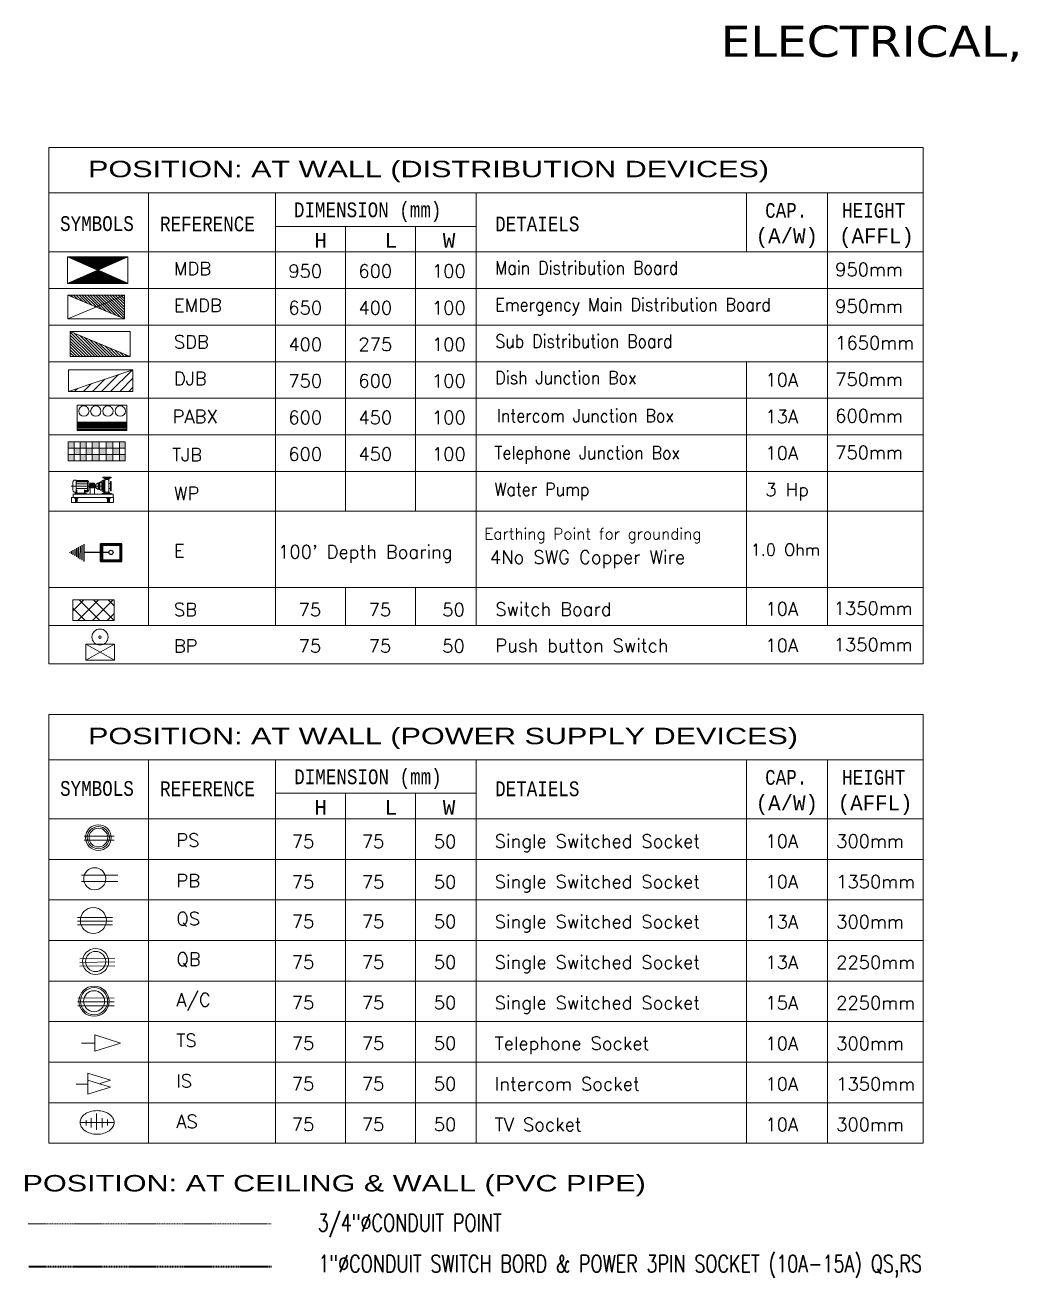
# Model space of a CAD drawing. Header units: inches. Extents: x -5 to 11100, y -161 to 1576.
# Drawn here: x 2536.7 to 2776, y 705.9 to 1005.6 of the extents above; entities that cross this region are included whole.
import ezdxf

# ---------------------------------------------------------------- set-up
doc = ezdxf.new("R2010")
doc.units = ezdxf.units.IN
doc.header["$MEASUREMENT"] = 0
doc.linetypes.add('CENTER2', pattern=[1.125, 0.75, -0.125, 0.125, -0.125])
doc.linetypes.add('HIDDEN', pattern=[0.375, 0.25, -0.125])
for name, color, linetype, lineweight in [('AN-TEXT-LEVEL', 252, 'Continuous', 18), ('CONDUIT', 10, 'HIDDEN', 18), ('E-AC-Socket-15A', 52, 'Continuous', 18), ('E-BP-Bell-Push', 190, 'Continuous', 18), ('E-CKT', 7, 'Continuous', 9), ('E-Con-Point', 204, 'HIDDEN', 20), ('E-Conduit-QS RS SB', 6, 'CENTER2', 40), ('E-DJB Steel Box', 122, 'Continuous', 18), ('E-fixtur', 2, 'Continuous', 18), ('E-IS-Intercome-Socket', 201, 'Continuous', 18), ('E-MDB', 1, 'Continuous', 15), ('E-PS-Socket-5A', 32, 'Continuous', 18), ('E-QB-Socket-20A', 40, 'Continuous', 18), ('E-QS-Socket-15A', 30, 'Continuous', 18), ('E-SB-Switch-Board', 5, 'Continuous', 18), ('E-Sub-Distrubtion board', 242, 'Continuous', 18), ('E-Telephone-Socket', 11, 'Continuous', 18), ('E-TJB Steel Box', 14, 'Continuous', 18), ('E-Tv-Socket', 13, 'Continuous', 18), ('E. FITTING3', 56, 'Continuous', 18), ('ELEC-FITTING', 118, 'Continuous', 20)]:
    doc.layers.add(name, color=color, linetype=linetype, lineweight=lineweight)
doc.layers.add('TEXT', color=5, linetype='Continuous')
doc.styles.add('DIM', font='arial.ttf', dxfattribs={"width": 0.8, "height": 5})
doc.styles.add('SIMPLEX', font='simplex.shx', dxfattribs={"width": 0.7})
doc.styles.add('TAHUMA', font='tahoma.ttf')
doc.styles.add('TAVE1', font='ROMANS.shx', dxfattribs={"width": 0.75})
doc.styles.add('TEX', font='monotxt.shx', dxfattribs={"height": 12})

# ---------------------------------------------------------------- blocks, each defined once
blk = doc.blocks.new('*X33')
at = {"color": 0}
for p, q in [((10776.06, 16968.55), (10790.67, 16983.16)), ((10765.46, 16968.55), (10773.11, 16976.2)), ((10767.22, 16968.55), (10776.15, 16977.47)), ((10768.99, 16968.55), (10779.18, 16978.74)), ((10770.76, 16968.55), (10782.22, 16980.01)), ((10772.53, 16968.55), (10785.26, 16981.29)), ((10774.29, 16968.55), (10788.3, 16982.56)), ((10777.83, 16968.55), (10790.67, 16981.39)), ((10779.6, 16968.55), (10790.67, 16979.63)), ((10781.36, 16968.55), (10790.67, 16977.86)), ((10783.13, 16968.55), (10790.67, 16976.09)), ((10754.85, 16968.55), (10754.87, 16968.57)), ((10756.62, 16968.55), (10757.91, 16969.84)), ((10758.38, 16968.55), (10760.95, 16971.12)), ((10760.15, 16968.55), (10763.99, 16972.39)), ((10761.92, 16968.55), (10767.03, 16973.66)), ((10763.69, 16968.55), (10770.07, 16974.93)), ((10784.9, 16968.55), (10790.67, 16974.32)), ((10786.67, 16968.55), (10790.67, 16972.55)), ((10788.44, 16968.55), (10790.67, 16970.79)), ((10790.2, 16968.55), (10790.67, 16969.02))]:
    blk.add_line(p, q, dxfattribs=at)
blk = doc.blocks.new('SDB')
for p, q in [((0, -7.5), (17.93, 0)), ((0, -7.5), (0, 0)), ((0, 0), (17.93, 0)), ((17.93, 0), (17.93, -7.5)), ((0, -7.5), (17.93, -7.5))]:
    blk.add_line(p, q)
at = {"xscale": 0.5, "yscale": 0.5, "zscale": 0.5}
blk.add_blockref('*X33', (-5377.41, -8491.77), dxfattribs=at)
blk = doc.blocks.new('SW')
h = blk.add_hatch()
h.set_pattern_fill('ANSI37', color=256, scale=24, style=0)
h.set_pattern_definition([(45, (-59.5238, -1151.0284), (-2.12132, 2.12132), []), (135, (-59.5238, -1151.0284), (-2.12132, -2.12132), [])])
h.paths.add_polyline_path([(-24, -15.52), (-12, -15.52), (-12, -21.52), (-24, -21.52)])
for p, q in [((-24, -15.52), (-12, -15.52)), ((-24, -15.52), (-24, -21.52)), ((-12, -15.52), (-12, -21.52)), ((-24, -21.52), (-12, -21.52))]:
    blk.add_line(p, q)
blk = doc.blocks.new('A$C4DCB0E22')
at = {"layer": 'E-SB-Switch-Board', "xscale": 1.5, "yscale": 1.5, "zscale": 1.5, "rotation": 90.05046403147966}
blk.add_blockref('SW', (-23.29, 35.98), dxfattribs=at)
blk = doc.blocks.new('P')
h = blk.add_hatch()
h.set_pattern_fill('ANSI31', color=256, style=0)
h.set_pattern_definition([(45, (5262.17775, 6617.84506), (-0.0883883476, 0.0883883476), [])])
h.paths.add_polyline_path([(-3.05, -22.93), (9.68, -17.33), (-15.78, -17.33)])
h = blk.add_hatch()
h.set_pattern_fill('ANSI31', color=256, style=0)
h.set_pattern_definition([(315, (5262.17775, -6663.70471), (-0.0883883476, -0.0883883476), [])])
h.paths.add_polyline_path([(-3.05, -22.93), (9.68, -28.53), (-15.78, -28.53)])
for p, q in [((-3.05, -22.93), (-15.78, -17.33)), ((-15.78, -17.33), (9.68, -17.33)), ((-15.78, -28.53), (-15.78, -17.33)), ((-3.05, -22.93), (9.68, -17.33)), ((9.68, -17.33), (9.68, -28.53)), ((-15.78, -28.53), (-3.05, -22.93)), ((-3.05, -22.93), (9.68, -28.53)), ((9.68, -28.53), (-15.78, -28.53))]:
    blk.add_line(p, q)
blk = doc.blocks.new('*X57')
at = {"color": 0}
for p, q in [((10772.53, 16968.55), (10785.26, 16981.29)), ((10774.29, 16968.55), (10788.3, 16982.56)), ((10776.06, 16968.55), (10790.67, 16983.16)), ((10777.83, 16968.55), (10790.67, 16981.39)), ((10761.92, 16968.55), (10767.03, 16973.66)), ((10763.69, 16968.55), (10770.07, 16974.93)), ((10765.46, 16968.55), (10773.11, 16976.2)), ((10767.22, 16968.55), (10776.15, 16977.47)), ((10768.99, 16968.55), (10779.18, 16978.74)), ((10770.76, 16968.55), (10782.22, 16980.01)), ((10779.6, 16968.55), (10790.67, 16979.63)), ((10781.36, 16968.55), (10790.67, 16977.86)), ((10783.13, 16968.55), (10790.67, 16976.09)), ((10784.9, 16968.55), (10790.67, 16974.32)), ((10786.67, 16968.55), (10790.67, 16972.55)), ((10754.85, 16968.55), (10754.87, 16968.57)), ((10756.62, 16968.55), (10757.91, 16969.84)), ((10758.38, 16968.55), (10760.95, 16971.12)), ((10760.15, 16968.55), (10763.99, 16972.39)), ((10788.44, 16968.55), (10790.67, 16970.79)), ((10790.2, 16968.55), (10790.67, 16969.02))]:
    blk.add_line(p, q, dxfattribs=at)
blk = doc.blocks.new('A$C46D62743')
for p, q in [((17, 65), (316, 368)), ((57, 25), (356, 328))]:
    blk.add_line(p, q)
for radius in [183, 158, 133]:
    blk.add_circle((183, 183), radius)
blk = doc.blocks.new('3PIN15A')
for p, q in [((-7.54, -5.07), (6.43, 8.9)), ((-6.06, -6.56), (7.92, 7.41)), ((-4.57, -8.05), (9.41, 5.92))]:
    blk.add_line(p, q)
blk.add_circle((0, 0), 7.37)
blk = doc.blocks.new('A$C44EE3311')
for p, q in [((20, 94), (439, 513)), ((64, 49), (484, 468)), ((109, 5), (529, 424))]:
    blk.add_line(p, q)
for radius in [246, 221, 171]:
    blk.add_circle((246, 246), radius)
blk = doc.blocks.new('A$C12B00F2E')
for p, q in [((660, 136), (223, 271)), ((223, 0), (223, 271)), ((0, 136), (223, 136)), ((660, 136), (223, 0))]:
    blk.add_line(p, q)
blk = doc.blocks.new('E-TV')
at = {"layer": 'E-Tv-Socket'}
for p, q in [((-26.47, 12.97), (-0.78, 12.97)), ((-22, 15.2), (-22, 11.29)), ((-18.09, 16.87), (-18.09, 9.62)), ((-14.19, 18.55), (-14.19, 6.27)), ((-9.72, 16.87), (-9.72, 9.62)), ((-5.81, 15.2), (-5.81, 10.74))]:
    blk.add_line(p, q, dxfattribs=at)
for centre, radius, start, end in [((-17.03, 11.1), 9.96, 124.79911, 149.20527), ((-14.97, 8.14), 13.56, 106.05986, 124.79911), ((-13.63, 3.48), 18.42, 90, 106.05986), ((-13.63, 3.48), 18.42, 73.94014, 90), ((-12.28, 8.14), 13.56, 55.20089, 73.94014), ((-10.23, 11.1), 9.96, 30.79473, 55.20089), ((-20.16, 12.97), 6.31, 149.20527, 180), ((-20.16, 12.97), 6.31, 180, 210.79473), ((-17.03, 14.83), 9.96, 210.79473, 235.20089), ((-10.23, 14.83), 9.96, 304.79911, 329.20527), ((-7.1, 12.97), 6.31, 0, 30.79473), ((-7.1, 12.97), 6.31, 329.20527, 0), ((-14.97, 17.79), 13.56, 235.20089, 253.94014), ((-13.63, 22.46), 18.42, 253.94014, 270), ((-13.63, 22.46), 18.42, 270, 286.05986), ((-12.28, 17.79), 13.56, 286.05986, 304.79911)]:
    blk.add_arc(centre, radius, start, end, dxfattribs=at)
blk = doc.blocks.new('A$C35A322F8')
for p, q in [((660, 271), (223, 407)), ((223, 0), (223, 407)), ((660, 271), (223, 136)), ((0, 213), (223, 213)), ((660, 136), (223, 0)), ((660, 136), (442, 203))]:
    blk.add_line(p, q)
blk = doc.blocks.new('motor')
at = {"layer": 'ELEC-FITTING', "linetype": 'Continuous', "ltscale": 30}
for p, q in [((29.75, 19.04), (23.6, 19.04)), ((23.6, 18.42), (23.6, 19.04)), ((29.75, 19.04), (29.75, 18.42)), ((25.13, 12.3), (-0.1, 12.3)), ((1.13, 9.47), (1.13, 15.13)), ((3.65, 16.75), (2.18, 16.75)), ((3.65, 7.85), (3.65, 16.75)), ((11.99, 16.51), (3.65, 16.51)), ((11.99, 16.26), (3.65, 16.26)), ((11.99, 15.52), (3.65, 15.52)), ((11.99, 14.05), (3.65, 14.05)), ((11.99, 10.56), (3.65, 10.56)), ((11.99, 8.1), (11.99, 16.51)), ((13.03, 9.72), (13.03, 14.88)), ((13.39, 13.55), (13.03, 13.55)), ((13.39, 11.05), (13.03, 11.05)), ((13.22, 13.1), (13.39, 13.1)), ((14.36, 12.75), (13.22, 12.75)), ((14.36, 11.85), (13.22, 11.85)), ((13.22, 11.5), (13.39, 11.5)), ((14.09, 14.62), (14.09, 6.15)), ((17.21, 14.62), (14.09, 14.62)), ((17.21, 14.38), (14.09, 14.38)), ((17.21, 13.64), (14.09, 13.64)), ((14.72, 13.1), (14.36, 13.1)), ((14.36, 11.5), (14.36, 13.1)), ((14.72, 11.5), (14.36, 11.5)), ((16.5, 13.55), (14.72, 13.55)), ((14.72, 11.05), (14.72, 13.55)), ((16.5, 11.05), (14.72, 11.05)), ((15.25, 11.05), (15.25, 13.55)), ((15.97, 11.05), (15.97, 13.55)), ((16.5, 11.05), (16.5, 13.55)), ((16.86, 13.1), (16.5, 13.1)), ((16.86, 11.5), (16.5, 11.5)), ((16.86, 11.5), (16.86, 13.1)), ((17.97, 12.75), (16.86, 12.75)), ((17.97, 11.85), (16.86, 11.85)), ((17.21, 14.62), (17.21, 6.15)), ((18.44, 13.54), (17.99, 13.54)), ((17.99, 11.02), (17.99, 13.54)), ((18.44, 11.01), (17.99, 11.02)), ((23.66, 16.41), (20.76, 14.7)), ((23.66, 8.14), (20.76, 9.85)), ((22.89, 14.99), (21.4, 14.7)), ((22.89, 9.59), (21.4, 9.86)), ((29.75, 18.42), (23.6, 18.42)), ((25.13, 16.45), (24.26, 16.41)), ((24.52, 18.12), (24.52, 18.42)), ((28.82, 18.12), (24.52, 18.12)), ((25.13, 6.77), (25.13, 18.12)), ((28.21, 6.77), (28.21, 18.12)), ((29.25, 14.15), (28.21, 14.15)), ((29.25, 10.46), (28.21, 10.46)), ((28.82, 18.12), (28.82, 18.42)), ((29.25, 8.87), (29.25, 15.73)), ((29.87, 15.73), (29.25, 15.73)), ((29.87, 8.87), (29.87, 15.73)), ((0, 0), (0, 3.69)), ((31.64, 3.69), (0, 3.69)), ((31.64, 0), (0, 0)), ((1.2, 3.69), (1.2, 6.15)), ((31.26, 6.15), (1.2, 6.15)), ((3.65, 7.85), (2.18, 7.85)), ((4.92, 3.08), (2.46, 3.08)), ((4.67, 3.08), (2.71, 2.69)), ((4.67, 2.69), (2.71, 2.31)), ((4.67, 2.69), (2.71, 2.69)), ((4.67, 2.31), (2.71, 1.92)), ((4.67, 2.31), (2.71, 2.31)), ((4.67, 1.92), (2.71, 1.54)), ((4.67, 1.92), (2.71, 1.92)), ((4.67, 1.54), (2.71, 1.15)), ((4.67, 1.54), (2.71, 1.54)), ((4.67, 1.15), (2.71, 0.77)), ((4.67, 1.15), (2.71, 1.15)), ((4.67, 0.77), (2.71, 0.38)), ((4.67, 0.77), (2.71, 0.77)), ((4.67, 0.38), (2.71, 0)), ((4.67, 0.38), (2.71, 0.38)), ((2.81, 6.15), (2.81, 6.93)), ((11.15, 6.93), (2.81, 6.93)), ((3.08, 1.85), (3.08, 1.85)), ((4.04, 9.08), (3.65, 9.08)), ((4.04, 8.34), (3.65, 8.34)), ((4.04, 8.1), (3.65, 8.1)), ((4.04, 9.4), (4.04, 6.93)), ((9.92, 9.4), (9.92, 6.93)), ((11.99, 9.08), (9.92, 9.08)), ((11.99, 8.34), (9.92, 8.34)), ((11.99, 8.1), (9.92, 8.1)), ((11.15, 6.15), (11.15, 6.93)), ((30.11, 6.77), (22.96, 6.77)), ((22.96, 6.77), (22.96, 6.15)), ((24.23, 6.77), (25.13, 7.66)), ((25.13, 8.11), (24.26, 8.14)), ((28.21, 7.66), (25.13, 7.66)), ((26.67, 7.25), (26.67, 7.66)), ((26.71, 3.08), (26.71, 3.69)), ((26.71, 3.69), (29.17, 3.69)), ((29.17, 3.08), (26.71, 3.08)), ((28.93, 3.08), (26.96, 2.69)), ((28.93, 2.69), (26.96, 2.69)), ((28.93, 2.69), (26.96, 2.31)), ((28.93, 2.31), (26.96, 2.31)), ((28.93, 2.31), (26.96, 1.92)), ((28.93, 1.92), (26.96, 1.92)), ((28.93, 1.92), (26.96, 1.54)), ((28.93, 1.54), (26.96, 1.54)), ((28.93, 1.54), (26.96, 1.15)), ((28.93, 1.15), (26.96, 1.15)), ((28.93, 1.15), (26.96, 0.77)), ((28.93, 0.77), (26.96, 0.77)), ((28.93, 0.77), (26.96, 0.38)), ((28.93, 0.38), (26.96, 0.38)), ((28.93, 0.38), (26.96, 0)), ((27.33, 1.85), (27.33, 1.85)), ((29.11, 6.77), (28.21, 7.66)), ((29.17, 3.69), (29.17, 3.08)), ((29.87, 8.87), (29.25, 8.87)), ((30.11, 6.15), (30.11, 6.77)), ((31.26, 3.69), (31.26, 6.15)), ((31.64, 0), (31.64, 3.69))]:
    blk.add_line(p, q, dxfattribs=at)
for points in [[(13.22, 11.5), (13.22, 13.1)], [(13.39, 11.05), (13.39, 13.55)], [(21.4, 9.86), (21.4, 14.7)], [(22.89, 9.59), (22.89, 14.99)], [(2.46, 3.08), (2.46, 3.69), (4.92, 3.69), (4.92, 3.08)]]:
    blk.add_lwpolyline(points, dxfattribs=at)
for points in [[(18.44, 11.01), (18.44, 13.54, -0.414214), (18.54, 13.65), (20.17, 14.7), (20.17, 9.85), (18.54, 10.91, -0.414214)], [(20.76, 9.76), (20.76, 14.8, 0.414214), (20.65, 14.9), (20.49, 14.9), (20.49, 9.65), (20.65, 9.65, 0.414214)], [(23.66, 8.05), (23.66, 16.51, -0.414214), (23.77, 16.61), (23.93, 16.61), (23.93, 7.94), (23.77, 7.94, -0.414214)], [(24.26, 7.77), (24.26, 16.65, 0.414214), (24.15, 16.76), (24.03, 16.76, 0.414214), (23.93, 16.65), (23.93, 7.77, 0.414214), (24.03, 7.66), (24.15, 7.66, 0.414214)]]:
    blk.add_lwpolyline(points, format="xyb", close=True, dxfattribs=at)
for centre, radius, start, end in [((2.92, 15.13), 1.78, 114.52938, 180), ((2.92, 9.47), 1.78, 180, 245.47062), ((11.25, 14.88), 1.78, 0, 65.40715), ((11.25, 9.72), 1.78, 294.59285, 0), ((26.67, 15.1), 2.22, 46.17404, 133.82596), ((26.67, 9.88), 2.22, 226.17404, 313.82596)]:
    blk.add_arc(centre, radius, start, end, dxfattribs=at)
blk = doc.blocks.new('A$C19202BDE')
for p, q in [((0, 89), (419, 509)), ((45, 45), (464, 464)), ((89, 0), (509, 419))]:
    blk.add_line(p, q)
for radius in [221, 171]:
    blk.add_circle((226, 242), radius)

msp = doc.modelspace()

# ---------------------------------------------------------------- hatches: boundary and pattern name
at = {"layer": 'CONDUIT', "linetype": 'ByBlock', "lineweight": 25}
h = msp.add_hatch(dxfattribs=at)
h.set_pattern_fill('BRICK', color=256, scale=0.4225, angle=-90, style=0)
h.set_pattern_definition([(270, (3375.72697, 4361.61395), (0.105625, -3e-17), []), (360, (3375.72697, 4361.61395), (8e-17, 0.21125), [0.105625, -0.105625]), (360, (3375.72697, 4361.50832), (8e-17, 0.21125), [-0.105625, 0.105625])])
h.paths.add_polyline_path([(2559.91, 877.27), (2559.91, 881.53), (2554.79, 881.53), (2554.79, 879.45), (2555.22, 879.45), (2555.22, 881.1), (2559.48, 881.1), (2559.48, 877.7), (2555.22, 877.7), (2555.22, 879.45), (2554.79, 879.45), (2554.79, 877.27)])
at = {"layer": 'E-TJB Steel Box'}
h = msp.add_hatch(color=256, dxfattribs=at)
h.paths.add_polyline_path([(2548.45, 905.9), (2547.07, 905.9), (2547.07, 904.4), (2548.45, 904.39)])
h.paths.add_polyline_path([(2551.35, 905.9), (2549.93, 905.9), (2549.93, 904.39), (2551.35, 904.39)])
h.paths.add_polyline_path([(2554.5, 905.9), (2552.8, 905.9), (2552.8, 904.38), (2554.5, 904.38)])
h.paths.add_polyline_path([(2557.77, 905.9), (2556.13, 905.9), (2556.13, 904.38), (2557.77, 904.37)])
h = msp.add_hatch(color=256, dxfattribs=at)
h.paths.add_polyline_path([(2559.31, 904.37), (2560.7, 904.36), (2560.7, 905.9), (2559.31, 905.9)])
h.paths.add_polyline_path([(2559.31, 901.31), (2560.7, 901.31), (2560.7, 902.86), (2559.31, 902.86)])
h = msp.add_hatch(color=256, dxfattribs=at)
h.paths.add_polyline_path([(2548.45, 902.88), (2547.07, 902.89), (2547.07, 901.31), (2548.45, 901.31)])
h.paths.add_polyline_path([(2551.35, 902.88), (2549.93, 902.88), (2549.93, 901.31), (2551.35, 901.31)])
h.paths.add_polyline_path([(2554.5, 902.87), (2552.8, 902.87), (2552.8, 901.31), (2554.5, 901.31)])
h.paths.add_polyline_path([(2557.77, 902.86), (2556.13, 902.87), (2556.13, 901.31), (2557.77, 901.31)])
h = msp.add_hatch(color=256, dxfattribs=at)
h.paths.add_polyline_path([(2559.31, 904.37), (2557.77, 904.37), (2557.77, 902.86), (2559.31, 902.86)])
h.paths.add_polyline_path([(2556.13, 904.38), (2554.5, 904.38), (2554.5, 902.87), (2556.13, 902.87)])
h.paths.add_polyline_path([(2551.35, 902.88), (2552.8, 902.87), (2552.8, 904.38), (2551.35, 904.39)])
h.paths.add_polyline_path([(2548.45, 902.88), (2549.93, 902.88), (2549.93, 904.39), (2548.45, 904.39)])

# ---------------------------------------------------------------- linework, layer by layer
at = {"layer": 'AN-TEXT-LEVEL'}
for p, q in [((2551.25, 853.63), (2551.25, 854.82)), ((2555.68, 853.63), (2556.34, 853.63))]:
    msp.add_line(p, q, dxfattribs=at)
at = {"layer": 'CONDUIT', "linetype": 'ByBlock', "lineweight": 25}
for p, q in [((2550.81, 881.45), (2550.81, 877.27)), ((2547.34, 879.52), (2547.34, 879.39)), ((2547.76, 879.75), (2547.76, 879.13)), ((2548.19, 879.99), (2548.18, 878.87)), ((2548.61, 880.22), (2548.61, 878.61)), ((2549.03, 880.46), (2549.03, 878.36)), ((2549.45, 880.7), (2549.45, 878.1)), ((2549.88, 880.93), (2549.87, 877.84)), ((2550.3, 881.17), (2550.29, 877.58)), ((2556.75, 879.45), (2550.81, 879.45))]:
    msp.add_line(p, q, dxfattribs=at)
for points in [[(2559.91, 881.53), (2554.79, 881.53), (2554.79, 877.27), (2559.91, 877.27)], [(2559.48, 881.1), (2555.22, 881.1), (2555.22, 877.7), (2559.48, 877.7)]]:
    msp.add_lwpolyline(points, close=True, dxfattribs=at)
msp.add_circle((2557.3, 879.43), 0.509, dxfattribs=at)
at = {"layer": 'E-BP-Bell-Push', "color": 200}
for p, q in [((2551.25, 857.48), (2558.17, 853.63)), ((2558.17, 857.48), (2551.25, 853.63)), ((2551.25, 857.48), (2551.25, 853.63)), ((2558.17, 857.48), (2551.25, 857.48)), ((2558.17, 853.63), (2558.17, 857.48)), ((2551.25, 853.63), (2558.17, 853.63))]:
    msp.add_line(p, q, dxfattribs=at)
msp.add_circle((2554.66, 859.19), 1.92, dxfattribs=at)
for start, end in [(0.0177, 180.0177), (180.0177, 0.0177)]:
    msp.add_arc((2554.65, 859.17), 0.288, start, end, dxfattribs=at)
at = {"layer": 'E-Con-Point', "ltscale": 0.005}
msp.add_line((2537.5, 718.82), (2595.62, 718.82), dxfattribs=at)
at = {"layer": 'E-Conduit-QS RS SB', "ltscale": 0.005}
msp.add_line((2537.62, 708.64), (2595.74, 708.64), dxfattribs=at)
at = {"layer": 'E-DJB Steel Box'}
for p, q in [((2547.1, 917.95), (2562.55, 923.15)), ((2562.55, 923.15), (2547.1, 923.14)), ((2547.1, 923.14), (2547.1, 917.95)), ((2555.79, 920.87), (2552.87, 917.95)), ((2559.06, 921.97), (2555.04, 917.95)), ((2562.32, 923.07), (2557.21, 917.95)), ((2562.55, 921.13), (2559.38, 917.95)), ((2562.55, 917.95), (2562.55, 923.15)), ((2547.1, 917.95), (2562.55, 917.95)), ((2549.25, 918.67), (2548.53, 917.95)), ((2552.52, 919.77), (2550.7, 917.95)), ((2562.55, 918.96), (2561.54, 917.95))]:
    msp.add_line(p, q, dxfattribs=at)
at = {"layer": 'E-fixtur', "color": 1}
for p, q in [((2542.42, 976.32), (2751.64, 976.32)), ((2542.42, 976.32), (2542.42, 852.8)), ((2751.64, 852.8), (2751.64, 976.32)), ((2542.42, 852.8), (2751.64, 852.8)), ((2542.42, 840.69), (2542.42, 738.09)), ((2542.42, 840.69), (2751.64, 840.69)), ((2751.64, 738.09), (2751.64, 840.69)), ((2542.42, 738.09), (2751.64, 738.09))]:
    msp.add_line(p, q, dxfattribs=at)
at = {"layer": 'E-fixtur', "color": 36}
for p, q in [((2542.42, 965.46), (2751.64, 965.46)), ((2566.25, 861.93), (2566.25, 965.46)), ((2596.66, 861.93), (2596.66, 965.46)), ((2644.67, 861.93), (2644.67, 965.46)), ((2709.38, 951.34), (2709.38, 965.46)), ((2728.71, 861.93), (2728.71, 965.46)), ((2596.66, 957.44), (2644.67, 957.44)), ((2613.42, 957.44), (2613.42, 889.31)), ((2630.18, 957.44), (2630.18, 889.31)), ((2542.42, 951.34), (2751.64, 951.34)), ((2542.42, 942.55), (2751.64, 942.55)), ((2542.42, 933.8), (2751.64, 933.8)), ((2542.42, 925.05), (2751.64, 925.05)), ((2709.38, 861.93), (2709.38, 925.05)), ((2542.42, 916.31), (2751.64, 916.31)), ((2542.42, 907.56), (2751.64, 907.56)), ((2542.42, 898.81), (2751.64, 898.81)), ((2542.42, 889.31), (2751.64, 889.31)), ((2542.42, 871.05), (2751.64, 871.05)), ((2613.42, 871.05), (2613.42, 861.93)), ((2630.18, 870.86), (2630.18, 861.93)), ((2542.42, 861.93), (2751.64, 861.93)), ((2542.42, 829.83), (2751.64, 829.83)), ((2566.25, 738.09), (2566.25, 829.83)), ((2596.66, 738.09), (2596.66, 829.83)), ((2644.67, 738.09), (2644.67, 829.83)), ((2709.38, 738.09), (2709.38, 829.83)), ((2728.71, 738.09), (2728.71, 829.83)), ((2596.66, 821.81), (2644.67, 821.81)), ((2613.42, 821.81), (2613.42, 738.09)), ((2630.18, 821.81), (2630.18, 738.09)), ((2542.42, 815.71), (2751.64, 815.71)), ((2542.42, 806.01), (2751.64, 806.01)), ((2542.42, 796.31), (2751.64, 796.31)), ((2542.42, 786.6), (2751.64, 786.6)), ((2542.42, 776.9), (2751.64, 776.9)), ((2542.42, 767.2), (2751.64, 767.2)), ((2542.42, 757.5), (2751.64, 757.5)), ((2542.42, 747.8), (2751.64, 747.8))]:
    msp.add_line(p, q, dxfattribs=at)
at = {"layer": 'E-SB-Switch-Board'}
for p, q in [((2550.21, 802.23), (2558.92, 802.24)), ((2550.21, 800.72), (2558.92, 800.71))]:
    msp.add_line(p, q, dxfattribs=at)
at = {"layer": 'E-SB-Switch-Board', "extrusion": (0, 0, -1)}
msp.add_ellipse((2553.41, 801.36), major_axis=(-1.87, -1.87), ratio=1, start_param=3.13784, end_param=9.421025, dxfattribs=at)
at = {"layer": 'E-Sub-Distrubtion board', "color": 3}
for p, q in [((2546.98, 940.96), (2560.49, 935.31)), ((2546.98, 940.96), (2546.98, 935.31)), ((2546.98, 940.96), (2560.49, 940.96)), ((2546.98, 935.31), (2560.49, 940.96)), ((2560.49, 940.96), (2560.49, 935.31)), ((2546.98, 935.31), (2560.49, 935.31))]:
    msp.add_line(p, q, dxfattribs=at)
at = {"layer": 'E-TJB Steel Box'}
for p, q in [((2547.07, 905.9), (2547.07, 901.31)), ((2560.7, 905.9), (2547.07, 905.9)), ((2548.45, 905.9), (2548.45, 901.32)), ((2549.93, 905.9), (2549.93, 901.32)), ((2551.35, 905.9), (2551.35, 901.25)), ((2552.8, 905.9), (2552.8, 901.28)), ((2554.5, 905.9), (2554.5, 901.32)), ((2556.13, 905.9), (2556.13, 901.28)), ((2557.77, 905.9), (2557.77, 901.28)), ((2559.31, 905.9), (2559.31, 901.31)), ((2560.7, 901.31), (2560.7, 905.9)), ((2547.06, 902.89), (2560.7, 902.86)), ((2547.07, 904.4), (2560.7, 904.36)), ((2547.07, 901.31), (2560.7, 901.31))]:
    msp.add_line(p, q, dxfattribs=at)
at = {"layer": 'E. FITTING3', "ltscale": 0.5}
for p, q in [((2561.1, 910.61), (2549.19, 910.61)), ((2561.1, 910.36), (2549.19, 910.36)), ((2561.1, 910.14), (2549.19, 910.14)), ((2561.1, 909.87), (2549.19, 909.87)), ((2561.1, 909.67), (2549.19, 909.67)), ((2561.1, 909.41), (2549.19, 909.41)), ((2561.1, 909.17), (2549.19, 909.17)), ((2561.1, 908.86), (2549.19, 908.86))]:
    msp.add_line(p, q, dxfattribs=at)
msp.add_lwpolyline([(2561.1, 914.65), (2561.1, 908.57), (2549.19, 908.57), (2549.19, 914.65)], close=True, dxfattribs=at)
for centre in [(2550.8, 913.25), (2553.65, 913.25), (2556.56, 913.25), (2559.51, 913.25)]:
    msp.add_circle(centre, 1.24, dxfattribs=at)

# ---------------------------------------------------------------- block references
at = {"layer": 'E-AC-Socket-15A', "xscale": 0.01466945520605271, "yscale": 0.01466945522224705, "zscale": 0.0146694552196272, "rotation": 314.9156490890725}
msp.add_blockref('A$C44EE3311', (2548.14, 772.08), dxfattribs=at)
at = {"layer": 'E-IS-Intercome-Socket', "xscale": -0.0123826809322054, "yscale": 0.0123826809331149, "zscale": 0.01238268093767518, "rotation": 180}
msp.add_blockref('A$C35A322F8', (2548.99, 754.85), dxfattribs=at)
at = {"layer": 'E-MDB', "xscale": 0.5697957520278578, "yscale": 0.5697957520342243, "zscale": 0.5697957520278578}
msp.add_blockref('P', (2555.84, 960.04), dxfattribs=at)
at = {"layer": 'E-PS-Socket-5A', "xscale": -0.01682646401693972, "yscale": 0.01682646401513921, "zscale": 0.01682646401458231, "rotation": 225.384965370892}
msp.add_blockref('A$C46D62743', (2549.92, 811.18), dxfattribs=at)
at = {"layer": 'E-QB-Socket-20A', "xscale": 0.01409561214391467, "yscale": 0.01409561217587907, "zscale": 0.01409561217528873, "rotation": 315.6897401540111}
msp.add_blockref('A$C19202BDE', (2548.95, 781.35), dxfattribs=at)
at = {"layer": 'E-QS-Socket-15A', "xscale": 0.4220898829478396, "yscale": 0.422089882945329, "zscale": 0.4220898829428227, "rotation": 314.7849704464856}
msp.add_blockref('3PIN15A', (2553.07, 791.38), dxfattribs=at)
at = {"layer": 'E-SB-Switch-Board', "xscale": -0.5506447733314417, "yscale": 0.5506447733314417, "zscale": 0.5506447733282025, "rotation": 90}
msp.add_blockref('A$C4DCB0E22', (2558.08, 868.12), dxfattribs=at)
at = {"layer": 'E-Sub-Distrubtion board', "color": 3, "xscale": -0.3768515974536502, "yscale": 0.3768515974570619, "zscale": 0.3768515974565281, "rotation": 179.9983769500013}
msp.add_blockref('*X57', (-1505.81, 7335.7), dxfattribs=at)
at = {"layer": 'E-Sub-Distrubtion board', "xscale": -0.7984329450082441, "yscale": 0.7984329450064251, "zscale": 0.7984329450061678}
msp.add_blockref('SDB', (2561.87, 932.28), dxfattribs=at)
at = {"layer": 'E-Telephone-Socket', "xscale": -0.01413749999483116, "yscale": 0.01413750000028813, "zscale": 0.0141375, "rotation": 180}
msp.add_blockref('A$C12B00F2E', (2550.27, 763.99), dxfattribs=at)
at = {"layer": 'E-Tv-Socket', "xscale": -0.3167716584684968, "yscale": 0.3167716584684968, "zscale": 0.3167716584659913, "rotation": 180}
msp.add_blockref('E-TV', (2558.28, 747.18), dxfattribs=at)
at = {"layer": 'TEXT', "ltscale": 2, "xscale": 0.3188147672954074, "yscale": 0.3188147672954074, "zscale": 0.3188147672954074}
msp.add_blockref('motor', (2547.82, 891.38), dxfattribs=at)

# ---------------------------------------------------------------- texts
at = {"layer": 'E-CKT', "color": 5, "style": 'TAHUMA', "width": 1.286268}
msp.add_text('ELECTRICAL, TELEPHONE & TV SYSTEM', height=7.4621, dxfattribs=at).set_placement((2703.14, 998))
at = {"layer": 'E-Con-Point', "style": 'TAVE1', "width": 0.75}
msp.add_text('3/4"%%CCONDUIT POINT', height=4.0921, dxfattribs=at).set_placement((2606.75, 717.02))
at = {"layer": 'E-Conduit-QS RS SB', "lineweight": 18, "style": 'TAVE1', "width": 0.75}
msp.add_text('1"%%CCONDUIT SWITCH BORD & POWER 3PIN SOCKET (10A-15A) QS,RS', height=4.0921, dxfattribs=at).set_placement((2606.92, 707.24))
at = {"layer": 'E-fixtur', "color": 7}
for s, height, style, width, p in [('POSITION: AT WALL (DISTRIBUTION DEVICES)', 3.9361, 'DIM', 1.330194, (2551.8, 969.19)), ('Main Distribution Board', 3.1489, 'SIMPLEX', 0.881614, (2649.25, 945.95)), ('Emergency Main Distribution Board', 3.1489, 'SIMPLEX', 0.881614, (2649.25, 937.15)), ('Sub Distribution Board', 3.1489, 'SIMPLEX', 0.881614, (2649.25, 928.41)), ('Dish Junction Box', 3.1489, 'SIMPLEX', 0.881614, (2649.25, 919.66)), ('Intercom Junction Box', 3.1489, 'SIMPLEX', 0.881614, (2649.62, 910.56)), ('Telephone Junction Box', 3.1489, 'SIMPLEX', 0.881614, (2649.05, 901.71)), ('Water Pump', 3.149, 'SIMPLEX', 0.881614, (2649.05, 892.96)), ('POSITION: AT WALL (POWER SUPPLY DEVICES)', 3.9361, 'DIM', 1.330194, (2551.8, 833.56)), ('POSITION: AT CEILING & WALL (PVC PIPE)', 3.9361, 'DIM', 1.330194, (2536.13, 726.56))]:
    msp.add_text(s, height=height, dxfattribs=dict(at, style=style, width=width)).set_placement(p)
at = {"layer": 'E-fixtur', "color": 7, "ltscale": 10, "style": 'TEX'}
for s, height, width, p in [('DIMENSION (mm)', 3.5425, 0.822133, (2601.06, 959.62)), ('CAP.', 3.542, 0.822133, (2713.82, 959.48)), ('HEIGHT', 3.542, 0.822133, (2732.23, 959.48)), ('SYMBOLS', 3.542, 0.822133, (2545.11, 956.33)), ('REFERENCE', 3.542, 0.822133, (2569.03, 956.25)), ('DETAIELS', 3.542, 0.822133, (2649.21, 956.25)), ('(A/W)', 3.542, 0.972583, (2711.55, 953.4)), ('(AFFL)', 3.542, 0.972583, (2731.51, 953.4)), ('H', 3.54, 0.972583, (2605.99, 952.32)), ('L', 3.54, 0.972583, (2622.78, 952.32)), ('W', 3.54, 0.972583, (2636.69, 952.32)), ('DIMENSION (mm)', 3.5425, 0.822133, (2601.13, 823.99)), ('CAP.', 3.542, 0.822133, (2713.82, 823.85)), ('HEIGHT', 3.542, 0.822133, (2732.23, 823.85)), ('SYMBOLS', 3.542, 0.822133, (2545.11, 821.2)), ('REFERENCE', 3.542, 0.822133, (2569.03, 821.12)), ('DETAIELS', 3.542, 0.822133, (2649.21, 821.12)), ('(A/W)', 3.542, 0.972583, (2711.55, 817.76)), ('(AFFL)', 3.542, 0.972583, (2731.18, 817.76)), ('H', 3.54, 0.972583, (2605.99, 816.69)), ('L', 3.54, 0.972583, (2622.78, 816.69)), ('W', 3.54, 0.972583, (2636.69, 816.69))]:
    msp.add_text(s, height=height, dxfattribs=dict(at, width=width)).set_placement(p)
at = {"layer": 'E-fixtur', "color": 7, "style": 'SIMPLEX'}
for s, height, p in [('MDB', 3.149, (2572.34, 945.76)), ('950', 3.149, (2599.73, 945.17)), ('600', 3.149, (2616.49, 945.17)), ('100', 3.149, (2634.08, 945.17)), ('950mm', 3.149, (2730.57, 945.55)), ('EMDB', 3.149, (2572.34, 936.97)), ('650', 3.149, (2599.73, 936.38)), ('400', 3.149, (2616.49, 936.38)), ('100', 3.149, (2634.08, 936.38)), ('950mm', 3.149, (2730.57, 936.76)), ('SDB', 3.149, (2572.34, 928.22)), ('400', 3.149, (2599.73, 927.63)), ('275', 3.149, (2616.49, 927.63)), ('100', 3.149, (2634.08, 927.63)), ('1650mm', 3.149, (2730.57, 928.01)), ('DJB', 3.149, (2572.34, 919.47)), ('750', 3.149, (2599.73, 918.89)), ('600', 3.149, (2616.49, 918.89)), ('100', 3.149, (2634.08, 918.89)), ('10A', 3.149, (2713.87, 919.13)), ('750mm', 3.149, (2730.57, 919.26)), ('PABX', 3.149, (2572.03, 910.37)), ('600', 3.149, (2599.73, 910.14)), ('450', 3.149, (2616.49, 910.14)), ('100', 3.149, (2634.08, 910.14)), ('13A', 3.149, (2713.87, 910.38)), ('600mm', 3.149, (2730.57, 910.52)), ('TJB', 3.149, (2571.92, 901.24)), ('600', 3.149, (2599.73, 901.39)), ('450', 3.149, (2616.49, 901.39)), ('100', 3.149, (2634.08, 901.39)), ('10A', 3.149, (2713.87, 901.63)), ('750mm', 3.149, (2730.57, 901.77)), ('WP', 3.149, (2572.34, 891.94)), ('3 Hp', 3.149, (2713.87, 892.89)), ('Earthing Point for grounding', 2.6765, (2646.6, 882.54)), ('E', 3.15, (2572.36, 878.27)), ("100' Depth Boaring", 3.1489, (2597.28, 877.99)), ('1.0 Ohm', 2.827, (2710.35, 878.68)), ('4No SWG Copper Wire', 3.1489, (2647.96, 876.72)), ('SB', 3.149, (2572.34, 864.18)), ('75', 3.149, (2602.19, 864.17)), ('75', 3.149, (2618.95, 864.17)), ('50', 3.149, (2636.54, 864.17)), ('Switch Board', 3.1489, (2649.25, 864.29)), ('10A', 3.149, (2713.87, 864.37)), ('1350mm', 3.149, (2730.2, 864.5)), ('BP', 3.149, (2572.34, 855.48)), ('75', 3.149, (2602.19, 855.47)), ('75', 3.149, (2618.95, 855.47)), ('50', 3.149, (2636.54, 855.47)), ('Push button Switch', 3.1489, (2649.25, 855.59)), ('10A', 3.149, (2713.87, 855.62)), ('1350mm', 3.149, (2730.2, 855.8)), ('PS', 3.149, (2572.93, 809.02)), ('75', 3.149, (2600.54, 808.72)), ('75', 3.149, (2617.3, 808.72)), ('50', 3.149, (2634.52, 808.72)), ('Single Switched Socket', 3.1489, (2649.11, 808.8)), ('10A', 3.149, (2713.87, 808.8)), ('300mm', 3.149, (2730.81, 808.8)), ('PB', 3.149, (2572.93, 799.32)), ('75', 3.149, (2600.54, 799.02)), ('75', 3.149, (2617.3, 799.02)), ('50', 3.149, (2634.52, 799.02)), ('Single Switched Socket', 3.1489, (2649.11, 799.1)), ('10A', 3.149, (2713.87, 799.1)), ('1350mm', 3.149, (2730.81, 799.1)), ('QS', 3.149, (2572.93, 790.24)), ('75', 3.149, (2600.54, 789.55)), ('75', 3.149, (2617.3, 789.55)), ('50', 3.149, (2634.52, 789.55)), ('Single Switched Socket', 3.1489, (2649.11, 789.53)), ('13A', 3.149, (2713.87, 789.5)), ('300mm', 3.149, (2730.81, 789.5)), ('QB', 3.149, (2572.93, 780.54)), ('75', 3.149, (2600.54, 779.84)), ('75', 3.149, (2617.3, 779.84)), ('50', 3.149, (2634.52, 779.84)), ('Single Switched Socket', 3.1489, (2649.11, 779.83)), ('13A', 3.149, (2713.87, 779.8)), ('2250mm', 3.149, (2730.81, 779.8)), ('A/C', 3.149, (2572.93, 770.83)), ('75', 3.149, (2600.54, 770.14)), ('75', 3.149, (2617.3, 770.14)), ('50', 3.149, (2634.52, 770.14)), ('Single Switched Socket', 3.1489, (2649.11, 770.13)), ('15A', 3.149, (2713.87, 770.1)), ('2250mm', 3.149, (2730.81, 770.1)), ('TS', 3.149, (2572.93, 761.13)), ('75', 3.149, (2600.54, 760.44)), ('75', 3.149, (2617.3, 760.44)), ('50', 3.149, (2634.52, 760.44)), ('Telephone Socket', 3.1489, (2649.11, 760.42)), ('10A', 3.149, (2713.87, 760.4)), ('300mm', 3.149, (2730.81, 760.4)), ('IS', 3.149, (2572.93, 751.43)), ('75', 3.149, (2600.54, 750.74)), ('75', 3.149, (2617.3, 750.74)), ('50', 3.149, (2634.52, 750.74)), ('Intercom Socket', 3.1489, (2649.11, 750.72)), ('10A', 3.149, (2713.87, 750.7)), ('1350mm', 3.149, (2730.81, 750.7)), ('AS', 3.149, (2572.93, 741.73)), ('75', 3.149, (2600.54, 741.03)), ('75', 3.149, (2617.3, 741.03)), ('50', 3.149, (2634.52, 741.03)), ('TV Socket', 3.149, (2649.11, 741.02)), ('10A', 3.149, (2713.87, 740.99)), ('300mm', 3.149, (2730.81, 740.99))]:
    msp.add_text(s, height=height, dxfattribs=at).set_placement(p)

doc.saveas('drawing.dxf')
